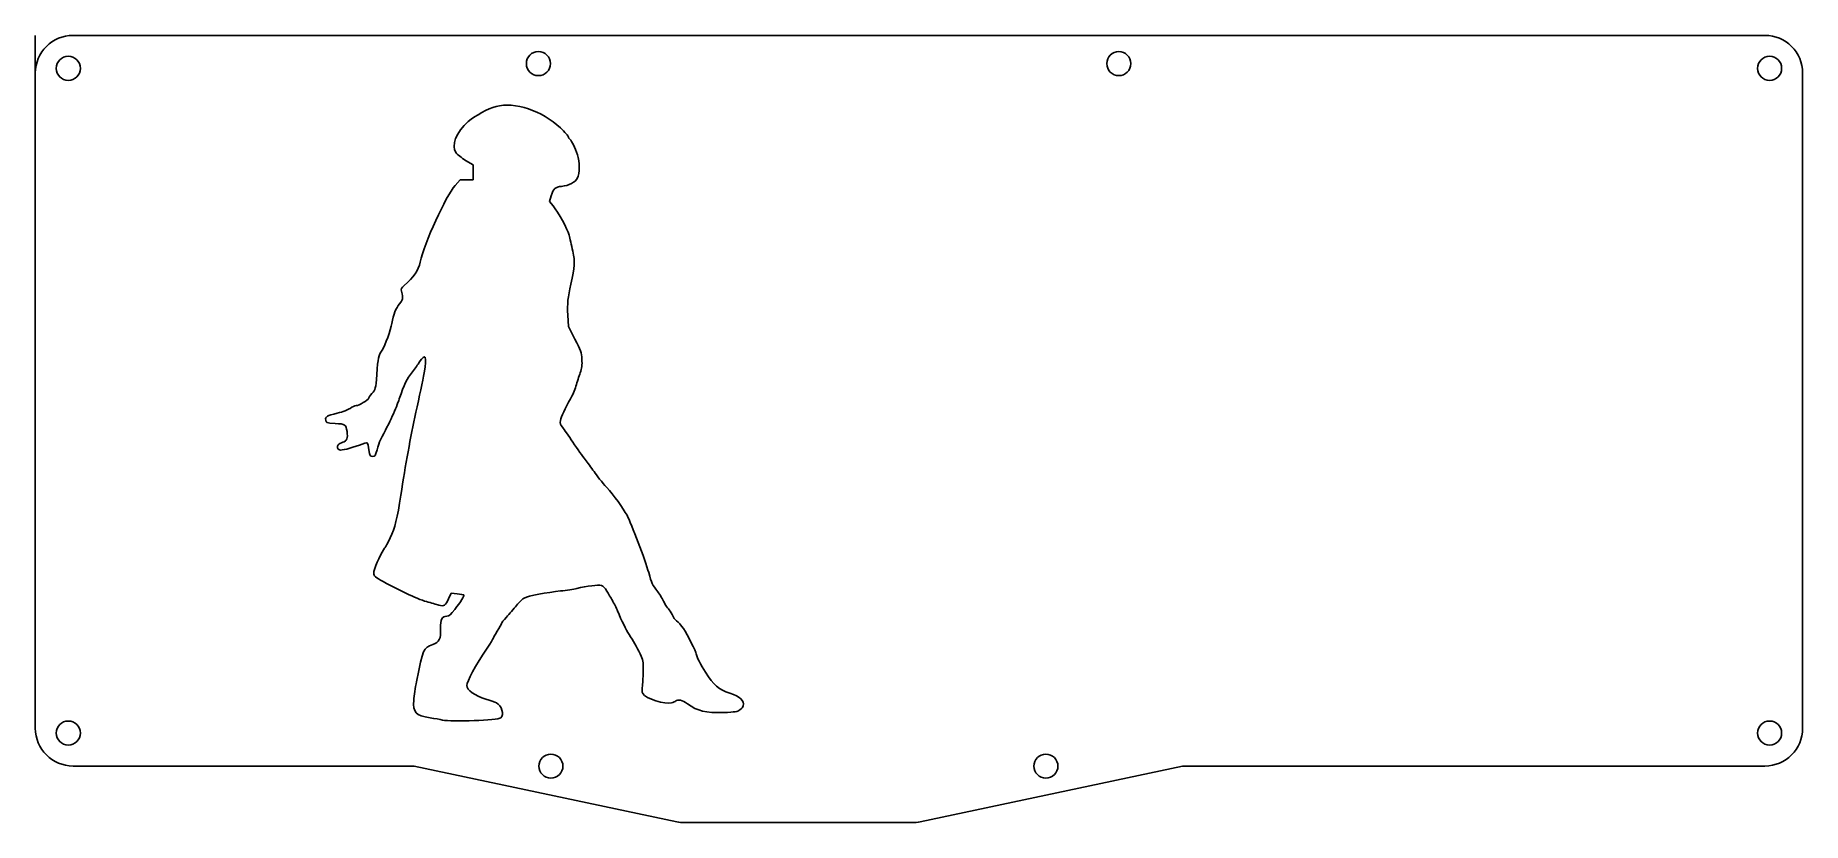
# Model space of a CAD drawing. Header units: millimetres. Extents: x -586 to -211, y -82 to 85.
import ezdxf

# ---------------------------------------------------------------- set-up
doc = ezdxf.new("R2010")
doc.units = ezdxf.units.MM
doc.layers.get('0').update_dxf_attribs({"linetype": 'CONTINUOUS'})

msp = doc.modelspace()

# ---------------------------------------------------------------- linework, layer by layer
for p, q in [((-586.44, 85.43), (-586.44, 64.7)), ((-586.44, 85.43), (-586.44, 64.7)), ((-578.44, 85.43), (-219.44, 85.43)), ((-578.44, 85.43), (-219.44, 85.43)), ((-586.44, -61.57), (-586.44, 77.43)), ((-586.44, -61.57), (-586.44, 77.43)), ((-211.44, 77.43), (-211.44, -61.57)), ((-211.44, 77.43), (-211.44, -61.57)), ((-495.14, 58.91), (-493.54, 57.93)), ((-493.54, 57.93), (-493.54, 56.35)), ((-493.54, 56.35), (-493.54, 54.77)), ((-496.27, 54.77), (-497.36, 53.55)), ((-494.89, 54.77), (-496.27, 54.77)), ((-493.54, 54.77), (-494.89, 54.77)), ((-477.34, 50.2), (-476.96, 51.37)), ((-476.58, 49.26), (-477.34, 50.2)), ((-473.31, 23.66), (-473.45, 26.1)), ((-471.96, 20.99), (-473.31, 23.66)), ((-498.74, -34.13), (-498.18, -32.9)), ((-498.18, -32.9), (-496.92, -33.04)), ((-578.44, -69.57), (-506.02, -69.57)), ((-506.02, -69.57), (-450.35, -81.41)), ((-506.02, -69.57), (-450.35, -81.41)), ((-398.7, -81.41), (-343.02, -69.57)), ((-398.7, -81.41), (-343.02, -69.57)), ((-343.02, -69.57), (-219.44, -69.57)), ((-448.68, -81.58), (-400.36, -81.58)), ((-448.68, -81.58), (-400.36, -81.58))]:
    msp.add_line(p, q)
for centre in [(-579.44, 78.43), (-579.44, 78.43), (-479.7, 79.43), (-479.7, 79.43), (-356.54, 79.43), (-356.54, 79.43), (-218.44, 78.43), (-218.44, 78.43), (-579.44, -62.57), (-579.44, -62.57), (-218.44, -62.57), (-218.44, -62.57), (-477.04, -69.6), (-477.04, -69.6), (-372.01, -69.6), (-372.01, -69.6)]:
    msp.add_circle(centre, 2.55)
for centre, start, end in [((-578.44, 77.43), 90, 180), ((-578.44, 77.43), 90, 180), ((-219.44, 77.43), 0, 90), ((-219.44, 77.43), 0, 90), ((-578.44, -61.57), 180, 270), ((-578.44, -61.57), 180, 270), ((-219.44, -61.57), 270, 360), ((-219.44, -61.57), 270, 360), ((-448.68, -73.58), 258, 270), ((-448.68, -73.58), 258, 270), ((-400.36, -73.58), 270, 282), ((-400.36, -73.58), 270, 282)]:
    msp.add_arc(centre, 8, start, end)
for points in [[(-488.69, 70.33), (-490.43, 69.86), (-493.01, 68.46), (-494.58, 67.13)], [(-475.03, 65.8), (-478.87, 69.46), (-484.76, 71.42), (-488.69, 70.33)], [(-494.58, 67.13), (-497.14, 65), (-498.29, 62), (-497.16, 60.49)], [(-473.31, 63.89), (-473.31, 64.04), (-474.09, 64.91), (-475.03, 65.8)], [(-472.98, 63.33), (-473.16, 63.49), (-473.31, 63.73), (-473.31, 63.89)], [(-497.16, 60.49), (-496.92, 60.15), (-496.01, 59.44), (-495.14, 58.91)], [(-471.4, 60.09), (-471.96, 61.69), (-472.58, 63), (-472.98, 63.33)], [(-471.4, 55.17), (-470.91, 56.11), (-470.91, 58.64), (-471.4, 60.09)], [(-497.36, 53.55), (-499.34, 51.37), (-503.9, 41.35), (-504.76, 37.33)], [(-476.96, 51.37), (-476.45, 53), (-476.16, 53.24), (-474.78, 53.4)], [(-474.78, 53.4), (-473.22, 53.55), (-471.87, 54.26), (-471.4, 55.17)], [(-473.18, 43.06), (-473.54, 44.39), (-475.43, 47.86), (-476.58, 49.26)], [(-472.4, 39.66), (-472.67, 40.88), (-473.02, 42.42), (-473.18, 43.06)], [(-472.8, 32.66), (-471.96, 36.39), (-471.89, 37.28), (-472.4, 39.66)], [(-504.76, 37.33), (-505.14, 35.59), (-506.18, 34.04), (-508.18, 32.37)], [(-508.76, 31.15), (-508.36, 29.5), (-508.38, 29.44), (-509.16, 28.48)], [(-508.18, 32.37), (-508.78, 31.84), (-508.9, 31.61), (-508.76, 31.15)], [(-473.45, 26.1), (-473.58, 28.53), (-473.45, 29.84), (-472.8, 32.66)], [(-509.16, 28.48), (-509.92, 27.59), (-510.43, 26.24), (-510.79, 24.33)], [(-510.79, 24.33), (-511.03, 22.9), (-512.19, 19.75), (-512.87, 18.66)], [(-470.47, 16.72), (-470.56, 18.17), (-470.71, 18.61), (-471.96, 20.99)], [(-512.87, 18.66), (-513.65, 17.39), (-513.7, 17.19), (-513.99, 13.46)], [(-506.43, 14.06), (-505.87, 14.79), (-505.21, 15.68), (-504.96, 16.08)], [(-504.96, 16.08), (-503.58, 18.12), (-503.32, 17.52), (-503.94, 13.83)], [(-470.82, 13.83), (-470.47, 14.84), (-470.38, 15.46), (-470.47, 16.72)], [(-513.99, 13.46), (-514.23, 10.39), (-514.25, 10.35), (-515.01, 9.46)], [(-509.21, 8.32), (-508.14, 11.48), (-507.65, 12.5), (-506.43, 14.06)], [(-503.94, 13.83), (-504.21, 12.3), (-504.98, 8.55), (-505.67, 5.48)], [(-471.74, 10.99), (-471.49, 11.86), (-471.07, 13.12), (-470.82, 13.83)], [(-515.76, 8.41), (-515.76, 8.08), (-517.79, 6.88), (-518.34, 6.88)], [(-515.01, 9.46), (-515.43, 8.97), (-515.76, 8.5), (-515.76, 8.41)], [(-513.21, -0.41), (-511.19, 3.43), (-509.87, 6.3), (-509.21, 8.32)], [(-475, 3.72), (-474.89, 4.5), (-474, 6.41), (-472.87, 8.32)], [(-472.87, 8.32), (-472.49, 8.95), (-472, 10.15), (-471.74, 10.99)], [(-522.36, 5.28), (-524.63, 4.74), (-524.92, 4.57), (-524.83, 3.79)], [(-524.83, 3.79), (-524.76, 3.23), (-524.72, 3.21), (-522.81, 3.1)], [(-519.65, 6.3), (-520.12, 5.95), (-521.14, 5.57), (-522.36, 5.28)], [(-518.34, 6.88), (-518.65, 6.88), (-519.23, 6.61), (-519.65, 6.3)], [(-505.67, 5.48), (-506.85, 0.1), (-507.9, -5.61), (-508.87, -12.1)], [(-522.81, 3.1), (-520.63, 2.97), (-520.52, 2.9), (-520.3, 1.39)], [(-520.3, 1.39), (-520.1, -0.03), (-520.32, -0.61), (-521.19, -0.9)], [(-474.6, 2.3), (-475.03, 2.81), (-475.11, 3.12), (-475, 3.72)], [(-472.36, -0.9), (-473.29, 0.5), (-474.29, 1.94), (-474.6, 2.3)], [(-522.19, -1.43), (-522.48, -1.77), (-522.32, -2.37), (-521.9, -2.52)], [(-521.19, -0.9), (-521.61, -1.03), (-522.05, -1.28), (-522.19, -1.43)], [(-521.9, -2.52), (-521.52, -2.68), (-519.56, -2.19), (-517.67, -1.48)], [(-517.67, -1.48), (-516.81, -1.17), (-516.07, -0.97), (-516.01, -1.03)], [(-516.01, -1.03), (-515.94, -1.1), (-515.76, -1.77), (-515.65, -2.52)], [(-515.65, -2.52), (-515.45, -3.79), (-515.39, -3.9), (-514.87, -3.9)], [(-514.87, -3.9), (-514.39, -3.9), (-514.27, -3.75), (-513.94, -2.52)], [(-513.94, -2.52), (-513.74, -1.74), (-513.41, -0.81), (-513.21, -0.41)], [(-469.78, -4.57), (-470.27, -3.95), (-471.42, -2.3), (-472.36, -0.9)], [(-467.89, -7.12), (-468.45, -6.32), (-469.29, -5.17), (-469.78, -4.57)], [(-465.2, -10.46), (-466.14, -9.41), (-467.36, -7.92), (-467.89, -7.12)], [(-460.89, -16.39), (-461.71, -14.86), (-463.71, -12.1), (-465.2, -10.46)], [(-508.87, -12.1), (-509.63, -17.01), (-510.14, -19.08), (-511.12, -21.13)], [(-456.29, -28.53), (-457, -25.95), (-459.98, -18.12), (-460.89, -16.39)], [(-511.12, -21.13), (-511.61, -22.17), (-512.16, -23.17), (-512.32, -23.35)], [(-512.32, -23.35), (-512.85, -23.93), (-514.39, -27.21), (-514.54, -28.06)], [(-514.54, -28.06), (-514.81, -29.46), (-515.12, -29.24), (-507.65, -32.97)], [(-454.38, -32.59), (-455.53, -31.08), (-455.67, -30.82), (-456.29, -28.53)], [(-507.65, -32.97), (-506.3, -33.66), (-504.41, -34.44), (-503.43, -34.7)], [(-495.54, -33.28), (-495.38, -33.44), (-496.18, -34.73), (-497.43, -36.35)], [(-496.92, -33.04), (-496.23, -33.13), (-495.61, -33.24), (-495.54, -33.28)], [(-482.69, -33.93), (-481.91, -33.53), (-477.78, -32.73), (-474.98, -32.44)], [(-474.98, -32.44), (-473.76, -32.3), (-472.2, -32.06), (-471.54, -31.9)], [(-471.54, -31.9), (-469.4, -31.37), (-467, -31.1), (-466.34, -31.28)], [(-466.34, -31.28), (-465.91, -31.42), (-465.53, -31.79), (-465.16, -32.46)], [(-465.16, -32.46), (-464.85, -33.02), (-464.33, -33.9), (-464, -34.46)], [(-453, -34.84), (-453.29, -34.24), (-453.91, -33.24), (-454.38, -32.59)], [(-503.43, -34.7), (-502.45, -34.97), (-501.3, -35.28), (-500.85, -35.42)], [(-500.85, -35.42), (-499.72, -35.75), (-499.38, -35.53), (-498.74, -34.13)], [(-497.43, -36.35), (-498.27, -37.44), (-498.67, -37.77), (-499.12, -37.79)], [(-486.47, -37.97), (-485.89, -37.33), (-484.94, -36.22), (-484.34, -35.5)], [(-484.34, -35.5), (-483.76, -34.79), (-483, -34.08), (-482.69, -33.93)], [(-464, -34.46), (-463.67, -35.02), (-463.18, -36.02), (-462.89, -36.68)], [(-462.89, -36.68), (-462.05, -38.68), (-461.05, -40.73), (-460.45, -41.68)], [(-452.11, -36.22), (-452.31, -36.06), (-452.71, -35.44), (-453, -34.84)], [(-451.33, -37.46), (-451.56, -36.95), (-451.91, -36.39), (-452.11, -36.22)], [(-450.36, -38.79), (-450.67, -38.59), (-451.09, -37.99), (-451.33, -37.46)], [(-500.45, -40.39), (-500.41, -42.73), (-500.65, -43.19), (-502.1, -43.79)], [(-499.12, -37.79), (-500.16, -37.79), (-500.49, -38.46), (-500.45, -40.39)], [(-489.32, -42.55), (-489.32, -42.51), (-488.92, -41.79), (-488.43, -40.99)], [(-488.43, -40.99), (-487.94, -40.19), (-487.54, -39.44), (-487.54, -39.35)], [(-487.54, -39.35), (-487.54, -39.24), (-487.07, -38.64), (-486.47, -37.97)], [(-448.93, -40.42), (-449.42, -39.73), (-450.04, -38.99), (-450.36, -38.79)], [(-446.2, -45.77), (-446.2, -45.37), (-448.11, -41.64), (-448.93, -40.42)], [(-502.1, -43.79), (-504.14, -44.64), (-504.12, -44.55), (-505.56, -51.68)], [(-494.87, -52.48), (-494.87, -51.62), (-493.09, -48.35), (-490.45, -44.37)], [(-490.45, -44.37), (-489.83, -43.42), (-489.32, -42.62), (-489.32, -42.55)], [(-460.45, -41.68), (-459.56, -43.08), (-458.91, -44.24), (-458.13, -45.79)], [(-458.13, -45.79), (-457.49, -47.11), (-457.42, -47.42), (-457.45, -49.24)], [(-444.27, -49.68), (-445.22, -48.22), (-446.2, -46.24), (-446.2, -45.77)], [(-505.56, -51.68), (-505.81, -52.91), (-506.07, -54.68), (-506.14, -55.62)], [(-490.85, -55.37), (-493.18, -54.66), (-494.87, -53.46), (-494.87, -52.48)], [(-457.62, -52.48), (-457.76, -53.33), (-457.73, -53.88), (-457.56, -54.22)], [(-457.45, -49.24), (-457.45, -50.33), (-457.53, -51.8), (-457.62, -52.48)], [(-439.11, -54.13), (-441.35, -53.37), (-442.51, -52.4), (-444.27, -49.68)], [(-506.14, -55.62), (-506.34, -58.22), (-505.78, -58.82), (-502.65, -59.33)], [(-488.6, -56.17), (-488.94, -56), (-489.94, -55.64), (-490.85, -55.37)], [(-487.65, -59.35), (-486.89, -58.73), (-487.49, -56.73), (-488.6, -56.17)], [(-457.56, -54.22), (-457.02, -55.2), (-452.67, -56.6), (-451.44, -56.2)], [(-451.44, -56.2), (-451.07, -56.06), (-450.67, -55.86), (-450.56, -55.77)], [(-450.56, -55.77), (-450.11, -55.37), (-449.09, -55.6), (-448.07, -56.35)], [(-436.24, -56.82), (-436, -55.64), (-436.8, -54.88), (-439.11, -54.13)], [(-502.65, -59.33), (-501.74, -59.49), (-500.56, -59.71), (-500.05, -59.82)], [(-500.05, -59.82), (-498.12, -60.24), (-488.27, -59.86), (-487.65, -59.35)], [(-448.07, -56.35), (-445.84, -57.95), (-444.27, -58.33), (-440.38, -58.22)], [(-440.38, -58.22), (-437.93, -58.13), (-437.49, -58.06), (-436.93, -57.66)], [(-436.93, -57.66), (-436.6, -57.4), (-436.26, -57.02), (-436.24, -56.82)]]:
    msp.add_open_spline(points, degree=3)

doc.saveas('drawing.dxf')
